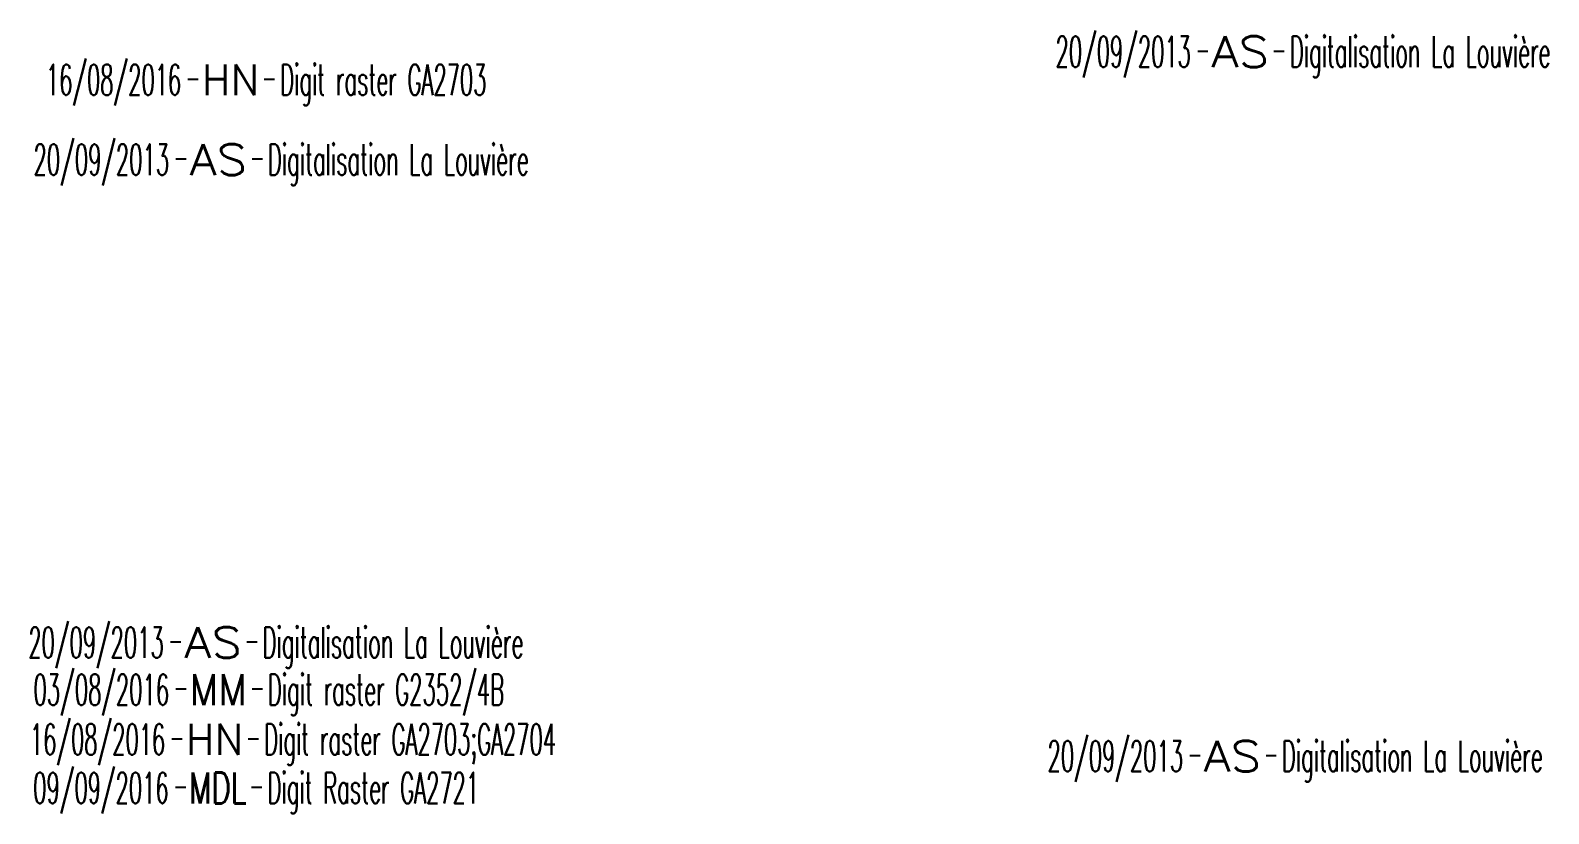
# Model space of a CAD drawing. Header units: millimetres. Extents: x 134000 to 135000, y 130000 to 130989.
# Drawn here: x 134463.3 to 134536.9, y 130480.1 to 130518.1 of the extents above; entities that cross this region are included whole.
import ezdxf
from ezdxf.enums import TextEntityAlignment as Align

# ---------------------------------------------------------------- set-up
doc = ezdxf.new("R2010")
doc.units = ezdxf.units.MM
doc.layers.get('0').update_dxf_attribs({"linetype": 'CONTINUOUS'})
doc.layers.add('G_910', color=7, linetype='CONTINUOUS')
doc.styles.get("Standard").update_dxf_attribs({"font": 'romans.shx', "width": 0.85})

# ---------------------------------------------------------------- blocks, each defined once
blk = doc.blocks.new('GIS_MODF')
at = {"color": 0, "linetype": 'Continuous', "flags": 128}
for points in [[(-2.176, -0.014), (-1.676, -0.014)], [(1.519, -0.014), (2.019, -0.014)]]:
    blk.add_lwpolyline(points, dxfattribs=at)
at = {"color": 0, "linetype": 'Continuous', "width": 0.5}
blk.add_attdef('DATE', text='', height=1.5, dxfattribs=at).set_placement((-2.502, -0.798), align=Align.RIGHT)
at = {"color": 0, "linetype": 'Continuous', "width": 1.771291}
blk.add_attdef('USER', text='', height=1.5, dxfattribs=at).set_placement((-1.507, -0.798), (1.276, -0.798), align=Align.FIT)
at = {"color": 0, "linetype": 'Continuous', "width": 0.5}
blk.add_attdef('DESC', (2.289, -0.798), '', height=1.5, dxfattribs=at)

msp = doc.modelspace()

# ---------------------------------------------------------------- block references
at = {"layer": 'G_910'}
ref = msp.add_blockref('GIS_MODF', (134522.042, 130517.109), dxfattribs=at)
ref.add_attrib('DATE', '20/09/2013', dxfattribs={"layer": '0', "color": 0, "linetype": 'Continuous', "height": 1.5, "width": 0.5}).set_placement((134519.54, 130516.311), align=Align.RIGHT)
ref.add_attrib('USER', 'AS', dxfattribs={"layer": '0', "color": 0, "linetype": 'Continuous', "height": 1.5, "width": 1.113383}).set_placement((134520.535, 130516.311), (134523.319, 130516.311), align=Align.FIT)
ref.add_attrib('DESC', 'Digitalisation La Louvière', (134524.331, 130516.311), dxfattribs={"layer": '0', "color": 0, "linetype": 'Continuous', "height": 1.5, "width": 0.5})
ref = msp.add_blockref('GIS_MODF', (134473.132, 130515.746), dxfattribs=at)
ref.add_attrib('DATE', '16/08/2016', dxfattribs={"layer": '0', "color": 0, "linetype": 'Continuous', "height": 1.5, "width": 0.5}).set_placement((134470.63, 130514.948), align=Align.RIGHT)
ref.add_attrib('USER', 'HN', dxfattribs={"layer": '0', "color": 0, "linetype": 'Continuous', "height": 1.5, "width": 0.97421}).set_placement((134471.625, 130514.948), (134474.408, 130514.948), align=Align.FIT)
ref.add_attrib('DESC', 'Digit raster GA2703', (134475.421, 130514.948), dxfattribs={"layer": '0', "color": 0, "linetype": 'Continuous', "height": 1.5, "width": 0.5})
ref = msp.add_blockref('GIS_MODF', (134472.54, 130511.879), dxfattribs=at)
ref.add_attrib('DATE', '20/09/2013', dxfattribs={"layer": '0', "color": 0, "linetype": 'Continuous', "height": 1.5, "width": 0.5}).set_placement((134470.038, 130511.081), align=Align.RIGHT)
ref.add_attrib('USER', 'AS', dxfattribs={"layer": '0', "color": 0, "linetype": 'Continuous', "height": 1.5, "width": 1.113383}).set_placement((134471.033, 130511.081), (134473.816, 130511.081), align=Align.FIT)
ref.add_attrib('DESC', 'Digitalisation La Louvière', (134474.829, 130511.081), dxfattribs={"layer": '0', "color": 0, "linetype": 'Continuous', "height": 1.5, "width": 0.5})
ref = msp.add_blockref('GIS_MODF', (134472.283, 130488.475), dxfattribs=at)
ref.add_attrib('DATE', '20/09/2013', dxfattribs={"layer": '0', "color": 0, "linetype": 'Continuous', "height": 1.5, "width": 0.5}).set_placement((134469.781, 130487.677), align=Align.RIGHT)
ref.add_attrib('USER', 'AS', dxfattribs={"layer": '0', "color": 0, "linetype": 'Continuous', "height": 1.5, "width": 1.113383}).set_placement((134470.776, 130487.677), (134473.56, 130487.677), align=Align.FIT)
ref.add_attrib('DESC', 'Digitalisation La Louvière', (134474.572, 130487.677), dxfattribs={"layer": '0', "color": 0, "linetype": 'Continuous', "height": 1.5, "width": 0.5})
ref = msp.add_blockref('GIS_MODF', (134472.54, 130486.188), dxfattribs=at)
ref.add_attrib('DATE', '03/08/2016', dxfattribs={"layer": '0', "color": 0, "linetype": 'Continuous', "height": 1.5, "width": 0.5}).set_placement((134470.038, 130485.389), align=Align.RIGHT)
ref.add_attrib('USER', 'MM', dxfattribs={"layer": '0', "color": 0, "linetype": 'Continuous', "height": 1.5, "width": 0.885646}).set_placement((134471.033, 130485.389), (134473.817, 130485.389), align=Align.FIT)
ref.add_attrib('DESC', 'Digit raster G2352/4B', (134474.829, 130485.389), dxfattribs={"layer": '0', "color": 0, "linetype": 'Continuous', "height": 1.5, "width": 0.5})
ref = msp.add_blockref('GIS_MODF', (134472.357, 130483.779), dxfattribs=at)
ref.add_attrib('DATE', '16/08/2016', dxfattribs={"layer": '0', "color": 0, "linetype": 'Continuous', "height": 1.5, "width": 0.5}).set_placement((134469.855, 130482.98), align=Align.RIGHT)
ref.add_attrib('USER', 'HN', dxfattribs={"layer": '0', "color": 0, "linetype": 'Continuous', "height": 1.5, "width": 0.97421}).set_placement((134470.85, 130482.98), (134473.633, 130482.98), align=Align.FIT)
ref.add_attrib('DESC', 'Digit raster GA2703;GA2704', (134474.646, 130482.98), dxfattribs={"layer": '0', "color": 0, "linetype": 'Continuous', "height": 1.5, "width": 0.5})
ref = msp.add_blockref('GIS_MODF', (134521.657, 130482.965), dxfattribs=at)
ref.add_attrib('DATE', '20/09/2013', dxfattribs={"layer": '0', "color": 0, "linetype": 'Continuous', "height": 1.5, "width": 0.5}).set_placement((134519.155, 130482.167), align=Align.RIGHT)
ref.add_attrib('USER', 'AS', dxfattribs={"layer": '0', "color": 0, "linetype": 'Continuous', "height": 1.5, "width": 1.113383}).set_placement((134520.15, 130482.167), (134522.933, 130482.167), align=Align.FIT)
ref.add_attrib('DESC', 'Digitalisation La Louvière', (134523.946, 130482.167), dxfattribs={"layer": '0', "color": 0, "linetype": 'Continuous', "height": 1.5, "width": 0.5})
ref = msp.add_blockref('GIS_MODF', (134472.521, 130481.429), dxfattribs=at)
ref.add_attrib('DATE', '09/09/2016', dxfattribs={"layer": '0', "color": 0, "linetype": 'Continuous', "height": 1.5, "width": 0.5}).set_placement((134470.019, 130480.631), align=Align.RIGHT)
ref.add_attrib('USER', 'MDL', dxfattribs={"layer": '0', "color": 0, "linetype": 'Continuous', "height": 1.5, "width": 0.638826}).set_placement((134471.014, 130480.631), (134473.797, 130480.631), align=Align.FIT)
ref.add_attrib('DESC', 'Digit Raster GA2721', (134474.809, 130480.631), dxfattribs={"layer": '0', "color": 0, "linetype": 'Continuous', "height": 1.5, "width": 0.5})

doc.saveas('drawing.dxf')
